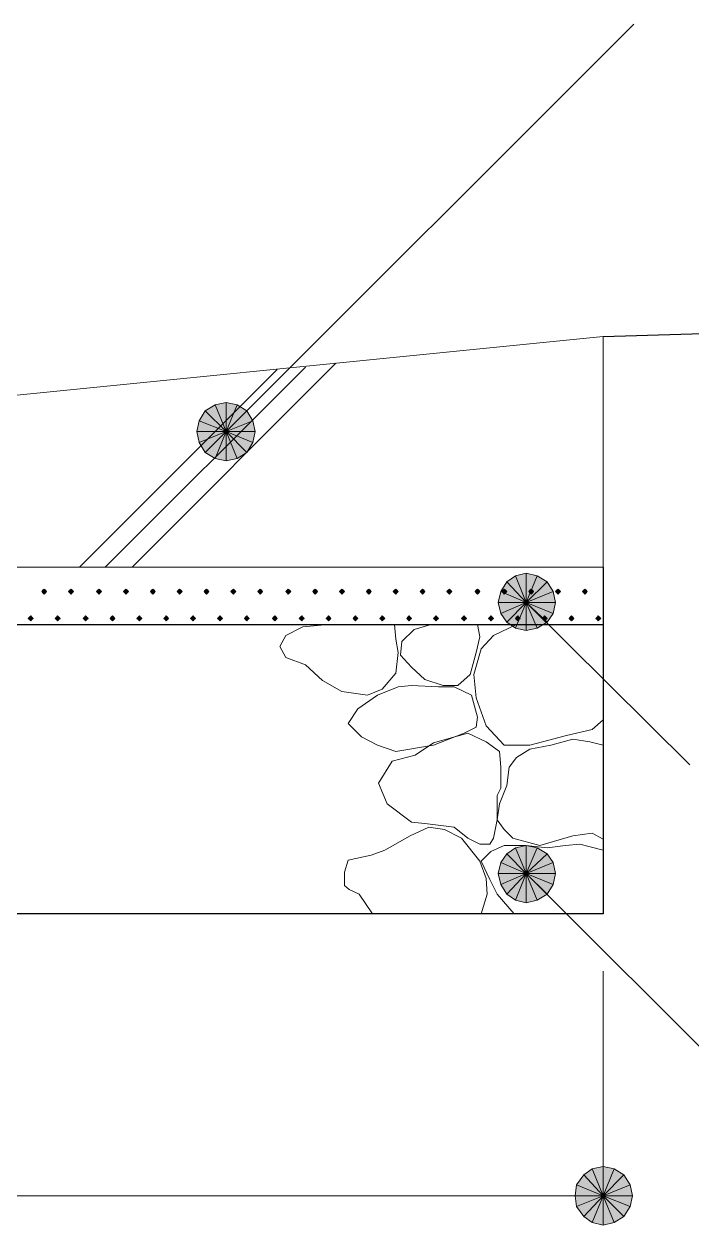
# Model space of a CAD drawing. Header units: millimetres. Extents: x 0 to 420, y 0 to 297.
# Drawn here: x 255.6 to 267.18, y 224.83 to 245.66 of the extents above; entities that cross this region are included whole.
import ezdxf

# ---------------------------------------------------------------- set-up
doc = ezdxf.new("R2010")
doc.units = ezdxf.units.MM

msp = doc.modelspace()

# ---------------------------------------------------------------- hatches: boundary and pattern name
h = msp.add_hatch(color=7)
h.paths.add_polyline_path([(258.741, 238.95), (258.636, 238.781), (259.101, 238.591), (258.741, 238.95)])
h.paths.add_polyline_path([(258.636, 238.781), (259.101, 238.591), (258.593, 238.591), (258.636, 238.781)])
h.paths.add_polyline_path([(259.101, 238.591), (258.593, 238.591), (258.636, 238.4), (259.101, 238.591)])
h = msp.add_hatch(color=7)
h.paths.add_polyline_path([(259.292, 239.056), (259.101, 239.099), (259.101, 238.591), (259.292, 239.056)])
h.paths.add_polyline_path([(259.101, 239.099), (259.101, 238.591), (258.911, 239.056), (259.101, 239.099)])
h.paths.add_polyline_path([(259.101, 238.591), (258.911, 239.056), (258.741, 238.95), (259.101, 238.591)])
h = msp.add_hatch(color=7)
h.paths.add_polyline_path([(259.609, 238.591), (259.567, 238.781), (259.101, 238.591), (259.609, 238.591)])
h.paths.add_polyline_path([(259.567, 238.781), (259.101, 238.591), (259.461, 238.95), (259.567, 238.781)])
h.paths.add_polyline_path([(259.101, 238.591), (259.461, 238.95), (259.292, 239.056), (259.101, 238.591)])
for points in [[(258.636, 238.4), (258.741, 238.231), (259.101, 238.591), (258.636, 238.4)], [(264.118, 236.093), (263.97, 235.987), (264.308, 235.627), (264.118, 236.093)], [(255.947, 235.86), (255.926, 235.839), (255.905, 235.818), (255.926, 235.797), (255.947, 235.775), (255.969, 235.797), (255.99, 235.818), (255.969, 235.839), (255.947, 235.86)], [(256.413, 235.86), (256.392, 235.839), (256.371, 235.818), (256.392, 235.797), (256.413, 235.775), (256.434, 235.797), (256.455, 235.818), (256.434, 235.839), (256.413, 235.86)], [(256.9, 235.86), (256.879, 235.839), (256.857, 235.818), (256.879, 235.797), (256.9, 235.775), (256.921, 235.797), (256.942, 235.818), (256.921, 235.839), (256.9, 235.86)], [(257.366, 235.86), (257.344, 235.839), (257.323, 235.818), (257.344, 235.797), (257.366, 235.775), (257.387, 235.797), (257.408, 235.818), (257.387, 235.839), (257.366, 235.86)], [(257.831, 235.86), (257.81, 235.839), (257.789, 235.818), (257.81, 235.797), (257.831, 235.775), (257.852, 235.797), (257.873, 235.818), (257.852, 235.839), (257.831, 235.86)], [(258.297, 235.86), (258.276, 235.839), (258.254, 235.818), (258.276, 235.797), (258.297, 235.775), (258.318, 235.797), (258.339, 235.818), (258.318, 235.839), (258.297, 235.86)], [(258.762, 235.86), (258.741, 235.839), (258.72, 235.818), (258.741, 235.797), (258.762, 235.775), (258.784, 235.797), (258.805, 235.818), (258.784, 235.839), (258.762, 235.86)], [(259.228, 235.86), (259.207, 235.839), (259.186, 235.818), (259.207, 235.797), (259.228, 235.775), (259.249, 235.797), (259.271, 235.818), (259.249, 235.839), (259.228, 235.86)], [(259.694, 235.86), (259.673, 235.839), (259.652, 235.818), (259.673, 235.797), (259.694, 235.775), (259.715, 235.797), (259.736, 235.818), (259.715, 235.839), (259.694, 235.86)], [(260.181, 235.86), (260.16, 235.839), (260.138, 235.818), (260.16, 235.797), (260.181, 235.775), (260.202, 235.797), (260.223, 235.818), (260.202, 235.839), (260.181, 235.86)], [(260.646, 235.86), (260.625, 235.839), (260.604, 235.818), (260.625, 235.797), (260.646, 235.775), (260.668, 235.797), (260.689, 235.818), (260.668, 235.839), (260.646, 235.86)], [(261.112, 235.86), (261.091, 235.839), (261.07, 235.818), (261.091, 235.797), (261.112, 235.775), (261.133, 235.797), (261.154, 235.818), (261.133, 235.839), (261.112, 235.86)], [(261.578, 235.86), (261.557, 235.839), (261.535, 235.818), (261.557, 235.797), (261.578, 235.775), (261.599, 235.797), (261.62, 235.818), (261.599, 235.839), (261.578, 235.86)], [(262.043, 235.86), (262.022, 235.839), (262.001, 235.818), (262.022, 235.797), (262.043, 235.775), (262.064, 235.797), (262.086, 235.818), (262.064, 235.839), (262.043, 235.86)], [(262.509, 235.86), (262.488, 235.839), (262.467, 235.818), (262.488, 235.797), (262.509, 235.775), (262.53, 235.797), (262.551, 235.818), (262.53, 235.839), (262.509, 235.86)], [(262.975, 235.86), (262.954, 235.839), (262.932, 235.818), (262.954, 235.797), (262.975, 235.775), (262.996, 235.797), (263.017, 235.818), (262.996, 235.839), (262.975, 235.86)], [(263.462, 235.86), (263.44, 235.839), (263.419, 235.818), (263.44, 235.797), (263.462, 235.775), (263.483, 235.797), (263.504, 235.818), (263.483, 235.839), (263.462, 235.86)], [(263.927, 235.86), (263.906, 235.839), (263.885, 235.818), (263.906, 235.797), (263.927, 235.775), (263.948, 235.797), (263.97, 235.818), (263.948, 235.839), (263.927, 235.86)], [(264.393, 235.86), (264.372, 235.839), (264.35, 235.818), (264.372, 235.797), (264.393, 235.775), (264.414, 235.797), (264.435, 235.818), (264.414, 235.839), (264.393, 235.86)], [(264.859, 235.86), (264.837, 235.839), (264.816, 235.818), (264.837, 235.797), (264.859, 235.775), (264.88, 235.797), (264.901, 235.818), (264.88, 235.839), (264.859, 235.86)], [(265.324, 235.86), (265.303, 235.839), (265.282, 235.818), (265.303, 235.797), (265.324, 235.775), (265.345, 235.797), (265.366, 235.818), (265.345, 235.839), (265.324, 235.86)], [(255.714, 235.395), (255.693, 235.373), (255.672, 235.352), (255.693, 235.331), (255.714, 235.31), (255.736, 235.331), (255.757, 235.352), (255.736, 235.373), (255.714, 235.395)], [(256.18, 235.395), (256.159, 235.373), (256.138, 235.352), (256.159, 235.331), (256.18, 235.31), (256.201, 235.331), (256.223, 235.352), (256.201, 235.373), (256.18, 235.395)], [(256.667, 235.395), (256.646, 235.373), (256.625, 235.352), (256.646, 235.331), (256.667, 235.31), (256.688, 235.331), (256.709, 235.352), (256.688, 235.373), (256.667, 235.395)], [(257.133, 235.395), (257.112, 235.373), (257.09, 235.352), (257.112, 235.331), (257.133, 235.31), (257.154, 235.331), (257.175, 235.352), (257.154, 235.373), (257.133, 235.395)], [(257.598, 235.395), (257.577, 235.373), (257.556, 235.352), (257.577, 235.331), (257.598, 235.31), (257.62, 235.331), (257.641, 235.352), (257.62, 235.373), (257.598, 235.395)], [(258.064, 235.395), (258.043, 235.373), (258.022, 235.352), (258.043, 235.331), (258.064, 235.31), (258.085, 235.331), (258.106, 235.352), (258.085, 235.373), (258.064, 235.395)], [(258.53, 235.395), (258.509, 235.373), (258.487, 235.352), (258.509, 235.331), (258.53, 235.31), (258.551, 235.331), (258.572, 235.352), (258.551, 235.373), (258.53, 235.395)], [(258.995, 235.395), (258.974, 235.373), (258.953, 235.352), (258.974, 235.331), (258.995, 235.31), (259.016, 235.331), (259.038, 235.352), (259.016, 235.373), (258.995, 235.395)], [(259.461, 235.395), (259.44, 235.373), (259.419, 235.352), (259.44, 235.331), (259.461, 235.31), (259.482, 235.331), (259.503, 235.352), (259.482, 235.373), (259.461, 235.395)], [(259.948, 235.395), (259.927, 235.373), (259.905, 235.352), (259.927, 235.331), (259.948, 235.31), (259.969, 235.331), (259.99, 235.352), (259.969, 235.373), (259.948, 235.395)], [(260.414, 235.395), (260.392, 235.373), (260.371, 235.352), (260.392, 235.331), (260.414, 235.31), (260.435, 235.331), (260.456, 235.352), (260.435, 235.373), (260.414, 235.395)], [(260.879, 235.395), (260.858, 235.373), (260.837, 235.352), (260.858, 235.331), (260.879, 235.31), (260.9, 235.331), (260.921, 235.352), (260.9, 235.373), (260.879, 235.395)], [(261.345, 235.395), (261.324, 235.373), (261.303, 235.352), (261.324, 235.331), (261.345, 235.31), (261.366, 235.331), (261.387, 235.352), (261.366, 235.373), (261.345, 235.395)], [(261.811, 235.395), (261.789, 235.373), (261.768, 235.352), (261.789, 235.331), (261.811, 235.31), (261.832, 235.331), (261.853, 235.352), (261.832, 235.373), (261.811, 235.395)], [(262.276, 235.395), (262.255, 235.373), (262.234, 235.352), (262.255, 235.331), (262.276, 235.31), (262.297, 235.331), (262.319, 235.352), (262.297, 235.373), (262.276, 235.395)], [(262.742, 235.395), (262.721, 235.373), (262.7, 235.352), (262.721, 235.331), (262.742, 235.31), (262.763, 235.331), (262.784, 235.352), (262.763, 235.373), (262.742, 235.395)], [(263.229, 235.395), (263.207, 235.373), (263.186, 235.352), (263.207, 235.331), (263.229, 235.31), (263.25, 235.331), (263.271, 235.352), (263.25, 235.373), (263.229, 235.395)], [(263.694, 235.395), (263.673, 235.373), (263.652, 235.352), (263.673, 235.331), (263.694, 235.31), (263.716, 235.331), (263.737, 235.352), (263.716, 235.373), (263.694, 235.395)], [(264.16, 235.395), (264.139, 235.373), (264.118, 235.352), (264.139, 235.331), (264.16, 235.31), (264.181, 235.331), (264.202, 235.352), (264.181, 235.373), (264.16, 235.395)], [(264.626, 235.395), (264.604, 235.373), (264.583, 235.352), (264.604, 235.331), (264.626, 235.31), (264.647, 235.331), (264.668, 235.352), (264.647, 235.373), (264.626, 235.395)], [(265.091, 235.395), (265.07, 235.373), (265.049, 235.352), (265.07, 235.331), (265.091, 235.31), (265.112, 235.331), (265.134, 235.352), (265.112, 235.373), (265.091, 235.395)], [(265.557, 235.395), (265.536, 235.373), (265.515, 235.352), (265.536, 235.331), (265.557, 235.31), (265.578, 235.331), (265.599, 235.352), (265.578, 235.373), (265.557, 235.395)], [(264.118, 231.373), (263.97, 231.267), (264.308, 230.928), (264.118, 231.373)], [(266.107, 225.15), (266.15, 225.34), (265.642, 225.34), (266.107, 225.15)]]:
    msp.add_hatch(color=7).paths.add_polyline_path(points)
h = msp.add_hatch(color=7)
h.paths.add_polyline_path([(258.741, 238.231), (258.911, 238.125), (259.101, 238.591), (258.741, 238.231)])
h.paths.add_polyline_path([(258.911, 238.125), (259.101, 238.591), (259.101, 238.083), (258.911, 238.125)])
h.paths.add_polyline_path([(259.101, 238.591), (259.101, 238.083), (259.292, 238.125), (259.101, 238.591)])
h = msp.add_hatch(color=7)
h.paths.add_polyline_path([(259.292, 238.125), (259.461, 238.231), (259.101, 238.591), (259.292, 238.125)])
h.paths.add_polyline_path([(259.461, 238.231), (259.101, 238.591), (259.567, 238.4), (259.461, 238.231)])
h.paths.add_polyline_path([(259.101, 238.591), (259.567, 238.4), (259.609, 238.591), (259.101, 238.591)])
h = msp.add_hatch(color=7)
h.paths.add_polyline_path([(263.97, 235.987), (263.864, 235.818), (264.308, 235.627), (263.97, 235.987)])
h.paths.add_polyline_path([(263.864, 235.818), (264.308, 235.627), (263.821, 235.627), (263.864, 235.818)])
h.paths.add_polyline_path([(264.308, 235.627), (263.821, 235.627), (263.864, 235.437), (264.308, 235.627)])
h = msp.add_hatch(color=7)
h.paths.add_polyline_path([(264.668, 235.987), (264.499, 236.093), (264.308, 235.627), (264.668, 235.987)])
h.paths.add_polyline_path([(264.499, 236.093), (264.308, 235.627), (264.308, 236.135), (264.499, 236.093)])
h.paths.add_polyline_path([(264.308, 235.627), (264.308, 236.135), (264.118, 236.093), (264.308, 235.627)])
h = msp.add_hatch(color=7)
h.paths.add_polyline_path([(264.774, 235.437), (264.816, 235.627), (264.308, 235.627), (264.774, 235.437)])
h.paths.add_polyline_path([(264.816, 235.627), (264.308, 235.627), (264.774, 235.818), (264.816, 235.627)])
h.paths.add_polyline_path([(264.308, 235.627), (264.774, 235.818), (264.668, 235.987), (264.308, 235.627)])
h = msp.add_hatch(color=7)
h.paths.add_polyline_path([(263.864, 235.437), (263.97, 235.289), (264.308, 235.627), (263.864, 235.437)])
h.paths.add_polyline_path([(263.97, 235.289), (264.308, 235.627), (264.118, 235.183), (263.97, 235.289)])
h.paths.add_polyline_path([(264.308, 235.627), (264.118, 235.183), (264.308, 235.14), (264.308, 235.627)])
h = msp.add_hatch(color=7)
h.paths.add_polyline_path([(264.308, 235.14), (264.499, 235.183), (264.308, 235.627), (264.308, 235.14)])
h.paths.add_polyline_path([(264.499, 235.183), (264.308, 235.627), (264.668, 235.289), (264.499, 235.183)])
h.paths.add_polyline_path([(264.308, 235.627), (264.668, 235.289), (264.774, 235.437), (264.308, 235.627)])
h = msp.add_hatch(color=7)
h.paths.add_polyline_path([(264.668, 231.267), (264.499, 231.373), (264.308, 230.928), (264.668, 231.267)])
h.paths.add_polyline_path([(264.499, 231.373), (264.308, 230.928), (264.308, 231.415), (264.499, 231.373)])
h.paths.add_polyline_path([(264.308, 230.928), (264.308, 231.415), (264.118, 231.373), (264.308, 230.928)])
h = msp.add_hatch(color=7)
h.paths.add_polyline_path([(263.97, 231.267), (263.864, 231.119), (264.308, 230.928), (263.97, 231.267)])
h.paths.add_polyline_path([(263.864, 231.119), (264.308, 230.928), (263.821, 230.928), (263.864, 231.119)])
h.paths.add_polyline_path([(264.308, 230.928), (263.821, 230.928), (263.864, 230.738), (264.308, 230.928)])
h = msp.add_hatch(color=7)
h.paths.add_polyline_path([(264.774, 230.738), (264.816, 230.928), (264.308, 230.928), (264.774, 230.738)])
h.paths.add_polyline_path([(264.816, 230.928), (264.308, 230.928), (264.774, 231.119), (264.816, 230.928)])
h.paths.add_polyline_path([(264.308, 230.928), (264.774, 231.119), (264.668, 231.267), (264.308, 230.928)])
h = msp.add_hatch(color=7)
h.paths.add_polyline_path([(263.864, 230.738), (263.97, 230.568), (264.308, 230.928), (263.864, 230.738)])
h.paths.add_polyline_path([(263.97, 230.568), (264.308, 230.928), (264.118, 230.463), (263.97, 230.568)])
h.paths.add_polyline_path([(264.308, 230.928), (264.118, 230.463), (264.308, 230.42), (264.308, 230.928)])
h = msp.add_hatch(color=7)
h.paths.add_polyline_path([(264.308, 230.42), (264.499, 230.463), (264.308, 230.928), (264.308, 230.42)])
h.paths.add_polyline_path([(264.499, 230.463), (264.308, 230.928), (264.668, 230.568), (264.499, 230.463)])
h.paths.add_polyline_path([(264.308, 230.928), (264.668, 230.568), (264.774, 230.738), (264.308, 230.928)])
h = msp.add_hatch(color=7)
h.paths.add_polyline_path([(265.832, 225.806), (265.642, 225.848), (265.642, 225.34), (265.832, 225.806)])
h.paths.add_polyline_path([(265.642, 225.848), (265.642, 225.34), (265.451, 225.806), (265.642, 225.848)])
h.paths.add_polyline_path([(265.642, 225.34), (265.451, 225.806), (265.303, 225.7), (265.642, 225.34)])
h = msp.add_hatch(color=7)
h.paths.add_polyline_path([(266.15, 225.34), (266.107, 225.531), (265.642, 225.34), (266.15, 225.34)])
h.paths.add_polyline_path([(266.107, 225.531), (265.642, 225.34), (266.002, 225.7), (266.107, 225.531)])
h.paths.add_polyline_path([(265.642, 225.34), (266.002, 225.7), (265.832, 225.806), (265.642, 225.34)])
h = msp.add_hatch(color=7)
h.paths.add_polyline_path([(265.303, 225.7), (265.176, 225.531), (265.642, 225.34), (265.303, 225.7)])
h.paths.add_polyline_path([(265.176, 225.531), (265.642, 225.34), (265.155, 225.34), (265.176, 225.531)])
h.paths.add_polyline_path([(265.642, 225.34), (265.155, 225.34), (265.176, 225.15), (265.642, 225.34)])
h = msp.add_hatch(color=7)
h.paths.add_polyline_path([(265.176, 225.15), (265.303, 224.98), (265.642, 225.34), (265.176, 225.15)])
h.paths.add_polyline_path([(265.303, 224.98), (265.642, 225.34), (265.451, 224.875), (265.303, 224.98)])
h.paths.add_polyline_path([(265.642, 225.34), (265.451, 224.875), (265.642, 224.832), (265.642, 225.34)])
h = msp.add_hatch(color=7)
h.paths.add_polyline_path([(265.642, 224.832), (265.832, 224.875), (265.642, 225.34), (265.642, 224.832)])
h.paths.add_polyline_path([(265.832, 224.875), (265.642, 225.34), (266.002, 224.98), (265.832, 224.875)])
h.paths.add_polyline_path([(265.642, 225.34), (266.002, 224.98), (266.107, 225.15), (265.642, 225.34)])

# ---------------------------------------------------------------- linework, layer by layer
at = {"lineweight": 13}
for points in [[(259.101, 238.591), (266.171, 245.66)], [(253.153, 238.993), (265.642, 240.242)], [(265.642, 240.242), (265.642, 236.241)], [(257.471, 236.241), (261.006, 239.776)], [(256.561, 236.241), (259.99, 239.67)], [(257.006, 236.241), (260.477, 239.712)], [(240.644, 236.241), (265.642, 236.241)], [(264.308, 235.627), (267.145, 232.812)], [(262.022, 235.246), (262.043, 234.992), (262.086, 234.759), (262.043, 234.4), (261.811, 234.124), (261.557, 234.019), (261.112, 234.082), (260.773, 234.273), (260.477, 234.548), (260.138, 234.675), (260.032, 234.865), (260.138, 235.056), (260.435, 235.204), (260.879, 235.246)], [(263.462, 235.246), (263.504, 235.035), (263.44, 234.759), (263.335, 234.379), (263.123, 234.188), (262.869, 234.188), (262.551, 234.294), (262.319, 234.505), (262.128, 234.717), (262.149, 234.95), (262.361, 235.162), (262.657, 235.246)], [(264.139, 235.246), (263.737, 235.056), (263.525, 234.823), (263.398, 234.379), (263.44, 233.976), (263.61, 233.489), (263.927, 233.151), (264.372, 233.151), (265.007, 233.32), (265.451, 233.426), (265.642, 233.595)], [(265.642, 233.151), (265.409, 233.214), (265.112, 233.257), (264.732, 233.151), (264.372, 233.087), (264.139, 232.939), (264.012, 232.77), (263.97, 232.452), (263.843, 232.135), (263.8, 231.86), (263.927, 231.69), (264.075, 231.542), (264.541, 231.415), (265.112, 231.584), (265.451, 231.627), (265.642, 231.521)], [(263.525, 230.23), (263.631, 230.568), (263.61, 230.844), (263.504, 231.14), (263.186, 231.542), (262.89, 231.69), (262.615, 231.733), (262.297, 231.584), (261.853, 231.33), (261.62, 231.246), (261.218, 231.161), (261.154, 230.949), (261.154, 230.717), (261.239, 230.653), (261.408, 230.568), (261.641, 230.23)], [(265.642, 231.33), (265.239, 231.436), (264.986, 231.415), (264.668, 231.373), (264.308, 231.415), (263.927, 231.415), (263.694, 231.309), (263.525, 231.14), (263.673, 230.822), (263.8, 230.568), (264.096, 230.23)], [(264.308, 230.928), (267.907, 227.33)], [(265.642, 229.235), (265.642, 225.34), (240.644, 225.34)]]:
    msp.add_lwpolyline(points, dxfattribs=at)
at = {"lineweight": 30}
for points in [[(265.642, 240.242), (279.104, 240.644)], [(265.642, 236.241), (265.642, 230.23)], [(240.644, 235.246), (265.642, 235.246)], [(265.642, 230.23), (240.644, 230.23)]]:
    msp.add_lwpolyline(points, dxfattribs=at)
at = {"lineweight": 0}
for points in [[(258.741, 238.95), (258.636, 238.781), (259.101, 238.591)], [(259.101, 238.591), (258.911, 239.056), (258.741, 238.95)], [(259.101, 239.099), (259.101, 238.591), (258.911, 239.056)], [(259.292, 239.056), (259.101, 239.099), (259.101, 238.591)], [(259.101, 238.591), (259.461, 238.95), (259.292, 239.056)], [(259.567, 238.781), (259.101, 238.591), (259.461, 238.95)], [(258.636, 238.781), (259.101, 238.591), (258.593, 238.591)], [(259.609, 238.591), (259.567, 238.781), (259.101, 238.591)], [(259.101, 238.591), (258.593, 238.591), (258.636, 238.4)], [(258.636, 238.4), (258.741, 238.231), (259.101, 238.591)], [(258.741, 238.231), (258.911, 238.125), (259.101, 238.591)], [(258.911, 238.125), (259.101, 238.591), (259.101, 238.083)], [(259.101, 238.591), (259.101, 238.083), (259.292, 238.125)], [(259.292, 238.125), (259.461, 238.231), (259.101, 238.591)], [(259.461, 238.231), (259.101, 238.591), (259.567, 238.4)], [(259.101, 238.591), (259.567, 238.4), (259.609, 238.591)], [(263.97, 235.987), (263.864, 235.818), (264.308, 235.627)], [(264.118, 236.093), (263.97, 235.987), (264.308, 235.627)], [(264.308, 235.627), (264.308, 236.135), (264.118, 236.093)], [(264.499, 236.093), (264.308, 235.627), (264.308, 236.135)], [(264.668, 235.987), (264.499, 236.093), (264.308, 235.627)], [(264.308, 235.627), (264.774, 235.818), (264.668, 235.987)], [(255.947, 235.86), (255.926, 235.839), (255.905, 235.818), (255.926, 235.797), (255.947, 235.775), (255.969, 235.797), (255.99, 235.818), (255.969, 235.839)], [(256.413, 235.86), (256.392, 235.839), (256.371, 235.818), (256.392, 235.797), (256.413, 235.775), (256.434, 235.797), (256.455, 235.818), (256.434, 235.839)], [(256.9, 235.86), (256.879, 235.839), (256.857, 235.818), (256.879, 235.797), (256.9, 235.775), (256.921, 235.797), (256.942, 235.818), (256.921, 235.839)], [(257.366, 235.86), (257.344, 235.839), (257.323, 235.818), (257.344, 235.797), (257.366, 235.775), (257.387, 235.797), (257.408, 235.818), (257.387, 235.839)], [(257.831, 235.86), (257.81, 235.839), (257.789, 235.818), (257.81, 235.797), (257.831, 235.775), (257.852, 235.797), (257.873, 235.818), (257.852, 235.839)], [(258.297, 235.86), (258.276, 235.839), (258.254, 235.818), (258.276, 235.797), (258.297, 235.775), (258.318, 235.797), (258.339, 235.818), (258.318, 235.839)], [(258.762, 235.86), (258.741, 235.839), (258.72, 235.818), (258.741, 235.797), (258.762, 235.775), (258.784, 235.797), (258.805, 235.818), (258.784, 235.839)], [(259.228, 235.86), (259.207, 235.839), (259.186, 235.818), (259.207, 235.797), (259.228, 235.775), (259.249, 235.797), (259.271, 235.818), (259.249, 235.839)], [(259.694, 235.86), (259.673, 235.839), (259.652, 235.818), (259.673, 235.797), (259.694, 235.775), (259.715, 235.797), (259.736, 235.818), (259.715, 235.839)], [(260.181, 235.86), (260.16, 235.839), (260.138, 235.818), (260.16, 235.797), (260.181, 235.775), (260.202, 235.797), (260.223, 235.818), (260.202, 235.839)], [(260.646, 235.86), (260.625, 235.839), (260.604, 235.818), (260.625, 235.797), (260.646, 235.775), (260.668, 235.797), (260.689, 235.818), (260.668, 235.839)], [(261.112, 235.86), (261.091, 235.839), (261.07, 235.818), (261.091, 235.797), (261.112, 235.775), (261.133, 235.797), (261.154, 235.818), (261.133, 235.839)], [(261.578, 235.86), (261.557, 235.839), (261.535, 235.818), (261.557, 235.797), (261.578, 235.775), (261.599, 235.797), (261.62, 235.818), (261.599, 235.839)], [(262.043, 235.86), (262.022, 235.839), (262.001, 235.818), (262.022, 235.797), (262.043, 235.775), (262.064, 235.797), (262.086, 235.818), (262.064, 235.839)], [(262.509, 235.86), (262.488, 235.839), (262.467, 235.818), (262.488, 235.797), (262.509, 235.775), (262.53, 235.797), (262.551, 235.818), (262.53, 235.839)], [(262.975, 235.86), (262.954, 235.839), (262.932, 235.818), (262.954, 235.797), (262.975, 235.775), (262.996, 235.797), (263.017, 235.818), (262.996, 235.839)], [(263.462, 235.86), (263.44, 235.839), (263.419, 235.818), (263.44, 235.797), (263.462, 235.775), (263.483, 235.797), (263.504, 235.818), (263.483, 235.839)], [(263.864, 235.818), (264.308, 235.627), (263.821, 235.627)], [(263.927, 235.86), (263.906, 235.839), (263.885, 235.818), (263.906, 235.797), (263.927, 235.775), (263.948, 235.797), (263.97, 235.818), (263.948, 235.839)], [(264.816, 235.627), (264.308, 235.627), (264.774, 235.818)], [(264.393, 235.86), (264.372, 235.839), (264.35, 235.818), (264.372, 235.797), (264.393, 235.775), (264.414, 235.797), (264.435, 235.818), (264.414, 235.839)], [(264.859, 235.86), (264.837, 235.839), (264.816, 235.818), (264.837, 235.797), (264.859, 235.775), (264.88, 235.797), (264.901, 235.818), (264.88, 235.839)], [(265.324, 235.86), (265.303, 235.839), (265.282, 235.818), (265.303, 235.797), (265.324, 235.775), (265.345, 235.797), (265.366, 235.818), (265.345, 235.839)], [(264.308, 235.627), (263.821, 235.627), (263.864, 235.437)], [(263.864, 235.437), (263.97, 235.289), (264.308, 235.627)], [(263.97, 235.289), (264.308, 235.627), (264.118, 235.183)], [(264.308, 235.627), (264.118, 235.183), (264.308, 235.14)], [(264.308, 235.14), (264.499, 235.183), (264.308, 235.627)], [(264.499, 235.183), (264.308, 235.627), (264.668, 235.289)], [(264.308, 235.627), (264.668, 235.289), (264.774, 235.437)], [(264.774, 235.437), (264.816, 235.627), (264.308, 235.627)], [(255.714, 235.395), (255.693, 235.373), (255.672, 235.352), (255.693, 235.331), (255.714, 235.31), (255.736, 235.331), (255.757, 235.352), (255.736, 235.373)], [(256.18, 235.395), (256.159, 235.373), (256.138, 235.352), (256.159, 235.331), (256.18, 235.31), (256.201, 235.331), (256.223, 235.352), (256.201, 235.373)], [(256.667, 235.395), (256.646, 235.373), (256.625, 235.352), (256.646, 235.331), (256.667, 235.31), (256.688, 235.331), (256.709, 235.352), (256.688, 235.373)], [(257.133, 235.395), (257.112, 235.373), (257.09, 235.352), (257.112, 235.331), (257.133, 235.31), (257.154, 235.331), (257.175, 235.352), (257.154, 235.373)], [(257.598, 235.395), (257.577, 235.373), (257.556, 235.352), (257.577, 235.331), (257.598, 235.31), (257.62, 235.331), (257.641, 235.352), (257.62, 235.373)], [(258.064, 235.395), (258.043, 235.373), (258.022, 235.352), (258.043, 235.331), (258.064, 235.31), (258.085, 235.331), (258.106, 235.352), (258.085, 235.373)], [(258.53, 235.395), (258.509, 235.373), (258.487, 235.352), (258.509, 235.331), (258.53, 235.31), (258.551, 235.331), (258.572, 235.352), (258.551, 235.373)], [(258.995, 235.395), (258.974, 235.373), (258.953, 235.352), (258.974, 235.331), (258.995, 235.31), (259.016, 235.331), (259.038, 235.352), (259.016, 235.373)], [(259.461, 235.395), (259.44, 235.373), (259.419, 235.352), (259.44, 235.331), (259.461, 235.31), (259.482, 235.331), (259.503, 235.352), (259.482, 235.373)], [(259.948, 235.395), (259.927, 235.373), (259.905, 235.352), (259.927, 235.331), (259.948, 235.31), (259.969, 235.331), (259.99, 235.352), (259.969, 235.373)], [(260.414, 235.395), (260.392, 235.373), (260.371, 235.352), (260.392, 235.331), (260.414, 235.31), (260.435, 235.331), (260.456, 235.352), (260.435, 235.373)], [(260.879, 235.395), (260.858, 235.373), (260.837, 235.352), (260.858, 235.331), (260.879, 235.31), (260.9, 235.331), (260.921, 235.352), (260.9, 235.373)], [(261.345, 235.395), (261.324, 235.373), (261.303, 235.352), (261.324, 235.331), (261.345, 235.31), (261.366, 235.331), (261.387, 235.352), (261.366, 235.373)], [(261.811, 235.395), (261.789, 235.373), (261.768, 235.352), (261.789, 235.331), (261.811, 235.31), (261.832, 235.331), (261.853, 235.352), (261.832, 235.373)], [(262.276, 235.395), (262.255, 235.373), (262.234, 235.352), (262.255, 235.331), (262.276, 235.31), (262.297, 235.331), (262.319, 235.352), (262.297, 235.373)], [(262.742, 235.395), (262.721, 235.373), (262.7, 235.352), (262.721, 235.331), (262.742, 235.31), (262.763, 235.331), (262.784, 235.352), (262.763, 235.373)], [(263.229, 235.395), (263.207, 235.373), (263.186, 235.352), (263.207, 235.331), (263.229, 235.31), (263.25, 235.331), (263.271, 235.352), (263.25, 235.373)], [(263.694, 235.395), (263.673, 235.373), (263.652, 235.352), (263.673, 235.331), (263.694, 235.31), (263.716, 235.331), (263.737, 235.352), (263.716, 235.373)], [(264.16, 235.395), (264.139, 235.373), (264.118, 235.352), (264.139, 235.331), (264.16, 235.31), (264.181, 235.331), (264.202, 235.352), (264.181, 235.373)], [(264.626, 235.395), (264.604, 235.373), (264.583, 235.352), (264.604, 235.331), (264.626, 235.31), (264.647, 235.331), (264.668, 235.352), (264.647, 235.373)], [(265.091, 235.395), (265.07, 235.373), (265.049, 235.352), (265.07, 235.331), (265.091, 235.31), (265.112, 235.331), (265.134, 235.352), (265.112, 235.373)], [(265.557, 235.395), (265.536, 235.373), (265.515, 235.352), (265.536, 235.331), (265.557, 235.31), (265.578, 235.331), (265.599, 235.352), (265.578, 235.373)], [(264.308, 230.928), (264.308, 231.415), (264.118, 231.373)], [(264.499, 231.373), (264.308, 230.928), (264.308, 231.415)], [(263.97, 231.267), (263.864, 231.119), (264.308, 230.928)], [(264.118, 231.373), (263.97, 231.267), (264.308, 230.928)], [(264.668, 231.267), (264.499, 231.373), (264.308, 230.928)], [(264.308, 230.928), (264.774, 231.119), (264.668, 231.267)], [(263.864, 231.119), (264.308, 230.928), (263.821, 230.928)], [(264.816, 230.928), (264.308, 230.928), (264.774, 231.119)], [(264.308, 230.928), (263.821, 230.928), (263.864, 230.738)], [(263.864, 230.738), (263.97, 230.568), (264.308, 230.928)], [(263.97, 230.568), (264.308, 230.928), (264.118, 230.463)], [(264.308, 230.928), (264.118, 230.463), (264.308, 230.42)], [(264.308, 230.42), (264.499, 230.463), (264.308, 230.928)], [(264.499, 230.463), (264.308, 230.928), (264.668, 230.568)], [(264.308, 230.928), (264.668, 230.568), (264.774, 230.738)], [(264.774, 230.738), (264.816, 230.928), (264.308, 230.928)], [(265.642, 225.34), (265.451, 225.806), (265.303, 225.7)], [(265.642, 225.848), (265.642, 225.34), (265.451, 225.806)], [(265.832, 225.806), (265.642, 225.848), (265.642, 225.34)], [(265.642, 225.34), (266.002, 225.7), (265.832, 225.806)], [(265.303, 225.7), (265.176, 225.531), (265.642, 225.34)], [(266.107, 225.531), (265.642, 225.34), (266.002, 225.7)], [(265.176, 225.531), (265.642, 225.34), (265.155, 225.34)], [(266.15, 225.34), (266.107, 225.531), (265.642, 225.34)], [(265.642, 225.34), (265.155, 225.34), (265.176, 225.15)], [(265.176, 225.15), (265.303, 224.98), (265.642, 225.34)], [(265.303, 224.98), (265.642, 225.34), (265.451, 224.875)], [(265.642, 225.34), (265.451, 224.875), (265.642, 224.832)], [(265.642, 224.832), (265.832, 224.875), (265.642, 225.34)], [(265.832, 224.875), (265.642, 225.34), (266.002, 224.98)], [(265.642, 225.34), (266.002, 224.98), (266.107, 225.15)], [(266.107, 225.15), (266.15, 225.34), (265.642, 225.34)]]:
    msp.add_lwpolyline(points, close=True, dxfattribs=at)
at = {"lineweight": 13}
for points in [[(263.229, 233.362), (263.44, 233.468), (263.462, 233.638), (263.356, 234.019), (263.059, 234.167), (262.784, 234.167), (262.319, 234.188), (262.086, 234.167), (261.726, 234.019), (261.387, 233.786), (261.218, 233.532), (261.451, 233.299), (261.726, 233.151), (262.043, 233.045), (262.7, 233.151)], [(263.292, 231.542), (263.504, 231.436), (263.673, 231.436), (263.737, 231.542), (263.8, 231.86), (263.8, 232.283), (263.864, 232.41), (263.864, 232.77), (263.843, 233.045), (263.61, 233.214), (263.292, 233.362), (262.7, 233.193), (262.382, 232.981), (261.98, 232.876), (261.747, 232.495), (261.895, 232.135), (262.319, 231.817), (262.551, 231.796), (263.059, 231.733)]]:
    msp.add_lwpolyline(points, close=True, dxfattribs=at)

doc.saveas('drawing.dxf')
